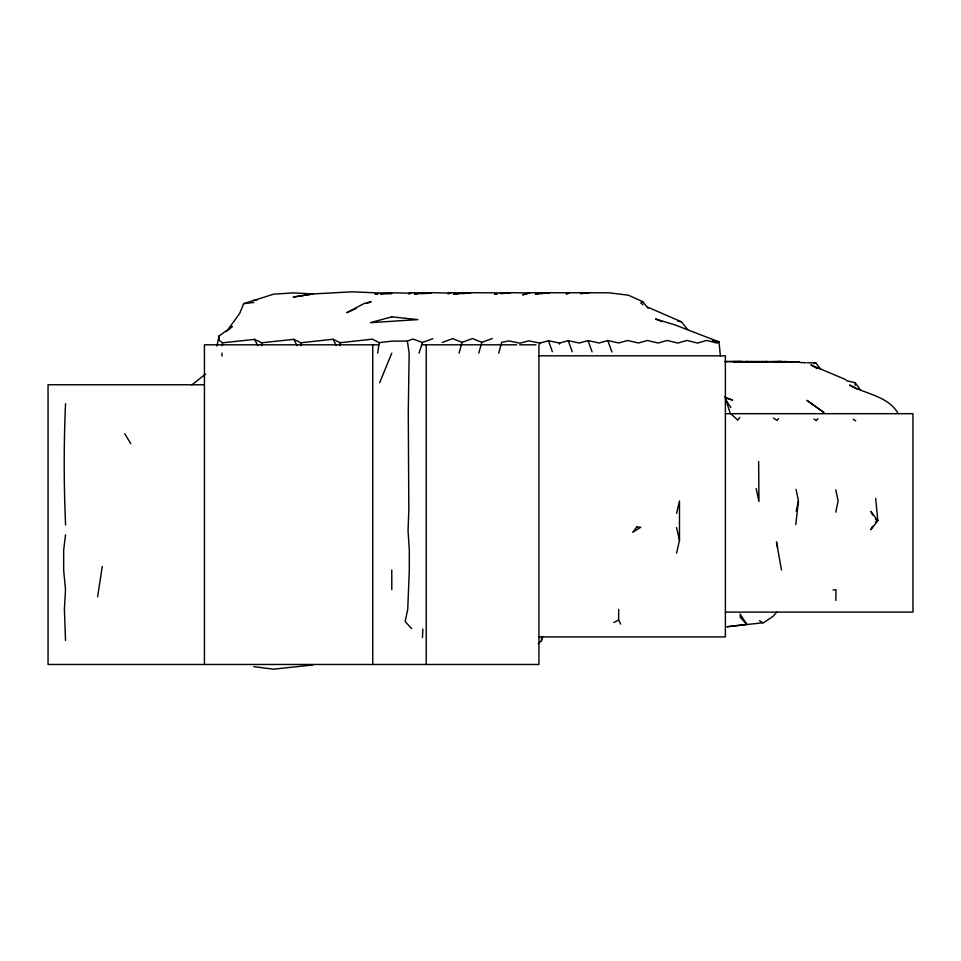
<?xml version="1.0" encoding="UTF-8"?>
<svg xmlns="http://www.w3.org/2000/svg" width="961" height="961" viewBox="0 0 961 961"><rect width="100%" height="100%" fill="white"/><g stroke="black" fill="none" stroke-linecap="round" stroke-linejoin="round"><path stroke-width="1.44" d="M855.146 385.493L855.146 382.658L846.617 380.76M620.71 624.097L618.632 620.061L618.692 609.406M261.62 345.744L261.668 342.789L254.581 339.389L222.447 342.825L219.3 340.35L219.072 335.954L232.346 326.428L228.466 329.875M300.817 345.72L300.877 342.753L293.874 339.317L261.668 342.789M835.794 600.469L836.022 589.694L833.043 590.054M222.315 345.768L222.447 342.825M339.93 345.684L340.062 342.717L333.155 339.245L300.877 342.753M422.456 637.563L422.852 629.119M538.184 643.666L541.439 640.807L541.704 636.422M795.78 524.634L798.459 500.957L796.02 489.281M65.54 403.692C63.75 443.958 63.798 484.608 65.588 524.922M65.528 534.772L63.654 550.269L63.654 569.981L65.504 589.694L64.399 609.406L65.528 640.386M377.673 353.131L379.235 342.669L372.436 339.173L340.062 342.717M97.626 596.769L102.286 566.365M216.97 345.972L219.072 335.954M835.806 512.129L838.124 500.957L835.782 489.774M796.213 511.156L798.459 500.957M676.544 553.176L679.487 540.406L679.475 500.969L676.58 513.342M498.699 353.131L501.618 342.308L508.946 340.939L520.009 343.197L528.706 340.843L539.794 343.113L548.479 340.759L559.566 343.065L568.251 340.675L579.315 343.041L588.024 340.602L599.063 343.005L607.796 340.53L618.812 342.969L627.569 340.506L638.5 342.993L647.342 340.482L658.177 343.029L667.114 340.458L677.865 343.065L686.887 340.434L697.542 343.089L706.659 340.41L717.218 343.125L719.056 341.9L720.354 355.942M459.082 353.131L462.061 342.392L472.5 338.56L481.833 342.344L492.32 338.488M478.782 353.131L481.833 342.344M541.439 640.807L542.605 636.951M419.02 353.131L422.492 342.464L432.858 338.692M380.52 293.982L391.788 293.525L352.363 291.82L312.938 293.934L293.225 292.889L273.513 294.198L243.674 303.652L239.685 313.406L226.52 331.593M379.667 382.706L391.788 353.131M872.516 526.268L870.786 529.811L877.813 520.682L875.687 498.363M778.518 418.528L777.077 420.462L773.365 418.083M739.814 417.386L737.76 420.149L730.084 413.05L725.038 396.497M817.895 418.648L816.382 420.666L813.955 419.056M776.788 612.049L773.016 616.433L763.154 622.992L759.514 620.674M191.84 384.929L205.51 374.093M875.435 522.051L877.813 520.682L870.87 511.456L872.552 514.94M613.767 622.548L618.632 620.061M356.267 308.397L346.765 312.721L364.063 303.532L371.21 301.586L367.138 303.448M442.276 342.428L452.679 338.632L462.061 342.392M566.425 293.838L569.212 292.733L608.637 292.793L628.35 295.183L642.681 301.61L648.134 308.361M566.425 293.958L569.212 292.853L549.5 292.709L535.421 294.006L538.232 293.826M379.235 342.669L391.788 341.155L407.344 341.047L412.954 339.029L422.492 342.464M813.871 363.57L815.865 362.898L820.754 369.456M641.684 301.898L642.681 301.61M522.82 294.703L529.787 292.697L549.5 292.889L541.043 293.585M522.82 294.883L529.787 292.937L510.075 292.685L500.213 293.537M448.114 293.453L450.925 292.673L470.638 293.069L462.193 293.585M448.114 293.862L450.925 293.117L431.213 292.661L414.323 293.958L417.134 293.886M408.617 293.429L411.5 292.661L431.213 293.177L421.362 293.67M408.617 293.934L411.5 293.225L391.788 292.805L380.52 293.67M687.716 329.599L681.301 321.743L677.853 321.19M312.938 664.952L273.513 669.18L253.8 666.658M746.805 624.374L740.354 617.394L740.15 614.091L746.805 624.374L726.912 626.764L762.361 622.824M243.674 303.652L253.8 302.499M494.579 294.03L497.402 293.79L494.579 294.09M453.748 294.054L470.638 292.673L510.075 292.973L501.618 293.585M253.007 300.493L256.851 300.204M377.709 293.886L374.898 294.102L377.709 294.09M453.748 294.102L457.965 293.85M760.307 361.853L799.444 361.732L773.004 361.732L786.939 361.492M761.556 361.816L781.173 361.324M724.834 361.636L759.815 361.792L733.363 361.672L747.43 361.492M741.52 361.36L724.702 361.48M766.085 361.504L767.178 361.492L746.337 361.492M378.694 344.807L204.429 344.807L204.429 664.471M421.771 344.807L516.694 344.807M519.661 344.807L535.974 344.807M538.941 355.822L725.387 355.822L725.387 636.915L538.941 636.915M204.429 384.76L48.05 384.76L48.05 664.471L538.941 664.471L538.941 344.807M725.387 413.698L912.95 413.698L912.95 612.109L725.387 612.109M807.216 362.79L815.865 362.898M799.948 362.525L805.774 362.765M712.473 340.41L719.056 341.9L674.946 324.902L655.534 318.968L662.249 321.659M725.471 397.89L732.498 400.04L725.603 397.482M846.004 379.739L810.856 364.892L817.258 368.64M647.582 307.088L681.301 321.743M856.852 389.025L849.62 385.049C865.777 394.19 888.432 396.1 898.151 413.566M875.435 519.18L877.813 520.682M853.308 419.248L855.674 420.894M640.699 302.811L642.909 304.817M411.632 628.53L405.134 621.575L407.74 609.406L409.314 569.981L409.314 550.269L408.053 530.556L408.821 510.832L408.269 412.269L409.158 353.131L407.344 341.047M855.146 382.658L860.864 390.538M725.435 399.416L730.901 407.524M124.738 433.699L130.756 443.694M254.581 339.389L257.728 345.636M293.874 339.317L296.961 345.6M333.155 339.245L336.074 345.564M607.796 340.53L611.941 351.99M588.024 340.602L592.084 351.87M568.251 340.675L572.215 351.762M548.479 340.759L552.335 351.666M676.58 527.637L679.487 540.406M756.151 488.512L758.962 501.45L758.637 461.508M777.641 547.698L776.476 541.908L781.485 569.981M221.967 353.131L222.027 356.087M559.566 343.065L559.566 344.122M539.794 343.113L539.794 343.918M426.228 344.807L426.228 664.471M391.788 569.981L391.788 589.694M372.748 344.807L372.748 664.471M636.771 526.976L632.698 532.346L640.711 527.265L636.771 526.976M391.788 316.842L370.429 322.656L417.903 319.617L391.788 316.842M312.938 293.934L293.225 297.057L312.938 294.018M588.925 292.757L580.48 293.573L588.925 292.817M812.718 404.449L806.94 400.377L824.033 412.617L812.718 404.449"/></g></svg>
